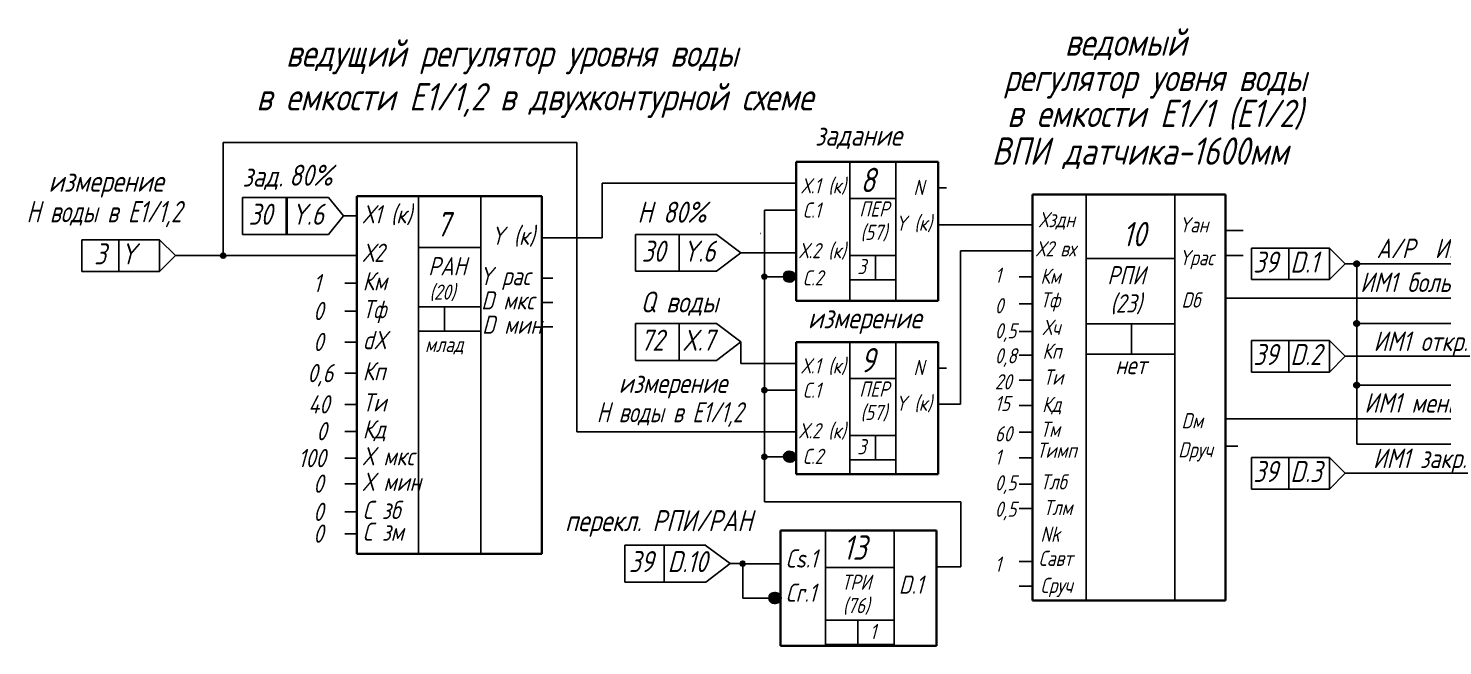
# Model space of a CAD drawing. Header units: millimetres. Extents: x -1319 to 705, y 574 to 3169.
# Drawn here: x -645.5 to -412.8, y 769.2 to 870.8 of the extents above; entities that cross this region are included whole.
import ezdxf

# ---------------------------------------------------------------- set-up
doc = ezdxf.new("R2010")
doc.units = ezdxf.units.MM
doc.layers.add('1', color=7, linetype='Continuous')
doc.layers.add('Текст', color=7, linetype='Continuous', lineweight=50)
doc.styles.add('GOST тип А', font='GOST_A.TTF', dxfattribs={"oblique": 15})

msp = doc.modelspace()

# ---------------------------------------------------------------- hatches: boundary and pattern name
for points in [[(-521.37, 829.94, 1), (-519.39, 829.94, 1)], [(-521.37, 829.94, 1), (-519.39, 829.94, 1)], [(-521.37, 829.94, 1), (-519.39, 829.94, 1)], [(-521.37, 829.94, 1), (-519.39, 829.94, 1)], [(-521.36, 800.31, 1), (-519.38, 800.31, 1)], [(-521.36, 800.31, 1), (-519.38, 800.31, 1)], [(-521.36, 800.31, 1), (-519.38, 800.31, 1)], [(-521.36, 800.31, 1), (-519.38, 800.31, 1)], [(-523.81, 777.05, 1), (-521.83, 777.05, 1)], [(-523.81, 777.05, 1), (-521.83, 777.05, 1)], [(-523.72, 777.1, 1), (-521.74, 777.1, 1)], [(-523.72, 777.1, 1), (-521.74, 777.1, 1)]]:
    msp.add_hatch(color=7).paths.add_polyline_path(points)
h = msp.add_hatch(color=7)
edge = h.paths.add_edge_path()
edge.add_arc((-528.01, 782.71), 0.2, 0, 360)

# ---------------------------------------------------------------- linework, layer by layer
for p, q in [((-613.47, 833.38), (-613.47, 851.96)), ((-613.47, 851.96), (-555.28, 851.96)), ((-555.28, 851.96), (-555.28, 804.38)), ((-551.11, 836.29), (-551.11, 845.28)), ((-551.11, 845.28), (-519.23, 845.28)), ((-524.43, 840.86), (-524.43, 809.22)), ((-525.1, 837), (-525.02, 837)), ((-621.33, 833.38), (-621.34, 833.38)), ((-621.33, 833.38), (-621.34, 833.38)), ((-621.33, 833.38), (-591.51, 833.38)), ((-528.32, 833.83), (-519.23, 833.83)), ((-492.17, 808.96), (-492.17, 834.15)), ((-528.32, 815.65), (-528.32, 819.18)), ((-528.32, 815.65), (-519.23, 815.65)), ((-524.43, 809.22), (-524.43, 792.86)), ((-494.45, 808.96), (-492.17, 808.96)), ((-555.28, 804.38), (-519.23, 804.38)), ((-524.43, 792.86), (-492.12, 792.86)), ((-492.12, 792.86), (-492.12, 782.2)), ((-534.19, 785.76), (-530.08, 782.72)), ((-534.06, 779.68), (-530.08, 782.72)), ((-492.12, 782.2), (-496.25, 782.2))]:
    msp.add_line(p, q)
at = {"color": 7, "lineweight": 30}
for p, q in [((-519.23, 848.77), (-495.84, 848.77)), ((-519.23, 848.77), (-519.23, 825.93)), ((-495.84, 848.77), (-495.84, 825.93)), ((-591.51, 843.13), (-561.05, 843.13)), ((-591.51, 843.13), (-591.51, 784.3)), ((-561.05, 843.13), (-561.05, 784.3)), ((-480.34, 843.44), (-448.59, 843.44)), ((-480.34, 843.44), (-480.34, 776.65)), ((-448.59, 843.44), (-448.59, 776.65)), ((-519.23, 825.93), (-495.84, 825.93)), ((-519.23, 819.14), (-495.84, 819.14)), ((-519.23, 819.14), (-495.84, 819.14)), ((-519.23, 819.14), (-519.23, 797.41)), ((-495.84, 819.14), (-495.84, 797.41)), ((-519.23, 797.41), (-495.84, 797.41)), ((-521.76, 788.15), (-496.14, 788.15)), ((-521.76, 788.15), (-521.76, 769.22)), ((-496.14, 788.15), (-496.14, 769.22)), ((-591.51, 784.3), (-561.05, 784.3)), ((-480.34, 776.65), (-448.59, 776.65)), ((-521.76, 769.22), (-496.14, 769.22))]:
    msp.add_line(p, q, dxfattribs=at)
at = {"color": 7}
for p, q in [((-510.35, 848.77), (-510.35, 825.93)), ((-502.79, 848.77), (-502.79, 825.93)), ((-596.29, 842.95), (-610.3, 842.95)), ((-610.3, 842.95), (-610.3, 836.86)), ((-596.29, 842.95), (-610.3, 842.95)), ((-596.16, 842.95), (-610.16, 842.95)), ((-596.16, 842.95), (-610.16, 842.95)), ((-603.1, 842.95), (-603.1, 836.86)), ((-602.97, 842.95), (-602.97, 836.86)), ((-596.16, 842.95), (-593.7, 839.91)), ((-581.33, 843.13), (-581.33, 784.3)), ((-571.07, 843.13), (-571.07, 784.3)), ((-510.35, 842.78), (-502.79, 842.78)), ((-495.84, 844.5), (-494.45, 844.5)), ((-471.52, 776.65), (-471.52, 843.25)), ((-456.9, 843.25), (-456.9, 776.65)), ((-519.23, 840.86), (-524.43, 840.86)), ((-596.16, 836.86), (-593.7, 839.91)), ((-591.51, 839.91), (-593.7, 839.91)), ((-480.52, 838.44), (-495.84, 838.44)), ((-623.92, 835.97), (-636.74, 835.97)), ((-636.74, 835.97), (-636.74, 830.78)), ((-630.63, 835.97), (-630.63, 830.78)), ((-623.92, 835.97), (-621.33, 833.37)), ((-623.92, 835.97), (-623.92, 830.78)), ((-596.29, 836.86), (-610.3, 836.86)), ((-596.16, 836.86), (-610.16, 836.86)), ((-551.11, 836.29), (-561.05, 836.29)), ((-532.43, 836.87), (-545.64, 836.87)), ((-545.64, 836.87), (-545.64, 830.79)), ((-532.43, 836.87), (-545.64, 836.87)), ((-532.3, 836.87), (-545.5, 836.87)), ((-532.3, 836.87), (-545.5, 836.87)), ((-538.44, 836.87), (-538.44, 830.79)), ((-532.3, 836.87), (-528.32, 833.83)), ((-448.59, 837.5), (-445.67, 837.5)), ((-623.92, 830.78), (-621.33, 833.37)), ((-621.33, 833.37), (-621.33, 833.37)), ((-581.33, 834.68), (-571.07, 834.68)), ((-532.3, 830.79), (-528.32, 833.83)), ((-510.35, 833.41), (-502.79, 833.41)), ((-506.15, 833.41), (-506.15, 829.41)), ((-448.59, 833.37), (-445.67, 833.37)), ((-431.47, 834.61), (-444.29, 834.61)), ((-444.29, 834.61), (-444.29, 829.43)), ((-438.17, 834.61), (-438.17, 829.43)), ((-431.47, 834.61), (-428.88, 832.02)), ((-431.47, 834.61), (-431.47, 829.43)), ((-636.74, 830.78), (-623.92, 830.78)), ((-532.43, 830.79), (-545.64, 830.79)), ((-532.3, 830.79), (-545.5, 830.79)), ((-471.52, 832.9), (-456.9, 832.9)), ((-431.47, 829.43), (-428.88, 832.02)), ((-428.88, 832.02), (-405.01, 832.02)), ((-428.88, 832.02), (-428.88, 832.02)), ((-426.99, 832.02), (-426.99, 802.35)), ((-591.51, 828.83), (-593.45, 828.83)), ((-561.05, 829.68), (-559.24, 829.68)), ((-519.23, 829.9), (-524.43, 829.9)), ((-519.4, 829.89), (-519.35, 829.89)), ((-519.4, 829.89), (-519.35, 829.89)), ((-519.4, 829.89), (-519.35, 829.89)), ((-519.4, 829.89), (-519.35, 829.89)), ((-510.35, 829.41), (-502.79, 829.41)), ((-444.29, 829.43), (-431.47, 829.43)), ((-448.59, 826.39), (-438.95, 826.39)), ((-438.95, 826.39), (-405.01, 826.39)), ((-438.95, 826.39), (-438.95, 826.39)), ((-591.51, 824.25), (-593.45, 824.25)), ((-581.33, 824.95), (-571.07, 824.95)), ((-577.07, 824.95), (-577.07, 820.95)), ((-561.05, 825.68), (-559.24, 825.68)), ((-561.05, 821.68), (-559.24, 821.68)), ((-532.43, 822.22), (-545.64, 822.22)), ((-545.64, 822.22), (-545.64, 816.14)), ((-532.43, 822.22), (-545.64, 822.22)), ((-532.3, 822.22), (-545.5, 822.22)), ((-532.3, 822.22), (-545.5, 822.22)), ((-538.44, 822.22), (-538.44, 816.14)), ((-532.3, 822.22), (-528.32, 819.18)), ((-471.52, 822.14), (-456.92, 822.14)), ((-464.02, 822.14), (-464.02, 817.14)), ((-426.99, 822.21), (-406.71, 822.21)), ((-591.51, 819.15), (-593.45, 819.15)), ((-581.33, 820.95), (-571.07, 820.95)), ((-532.3, 816.14), (-528.32, 819.18)), ((-510.35, 819.14), (-510.35, 797.41)), ((-502.79, 819.14), (-502.79, 797.41)), ((-431.47, 819.41), (-444.29, 819.41)), ((-444.29, 819.41), (-444.29, 814.23)), ((-438.17, 819.41), (-438.17, 814.23)), ((-431.47, 819.41), (-428.88, 816.82)), ((-431.47, 819.41), (-431.47, 814.23)), ((-471.52, 817.14), (-456.92, 817.14)), ((-431.47, 814.23), (-428.88, 816.82)), ((-428.88, 816.83), (-405.01, 816.83)), ((-428.88, 816.83), (-428.88, 816.83)), ((-428.88, 816.82), (-428.88, 816.82)), ((-532.43, 816.14), (-545.64, 816.14)), ((-532.3, 816.14), (-545.5, 816.14)), ((-495.84, 814.88), (-494.45, 814.88)), ((-591.51, 814.03), (-593.45, 814.03)), ((-510.35, 813.16), (-502.79, 813.16)), ((-444.29, 814.23), (-431.47, 814.23)), ((-519.23, 811.24), (-524.43, 811.24)), ((-426.99, 812.06), (-405.01, 812.06)), ((-591.51, 808.89), (-593.45, 808.89)), ((-495.84, 808.96), (-494.45, 808.96)), ((-448.59, 806.55), (-442.43, 806.55)), ((-428.88, 806.55), (-442.43, 806.55)), ((-428.88, 806.55), (-405.01, 806.55)), ((-591.51, 804.47), (-593.45, 804.47)), ((-510.35, 803.78), (-502.79, 803.78)), ((-506.15, 803.78), (-506.15, 799.78)), ((-448.59, 802.05), (-446.56, 802.05)), ((-426.99, 802.35), (-406.71, 802.35)), ((-591.51, 800.05), (-593.45, 800.05)), ((-519.23, 800.28), (-524.43, 800.28)), ((-519.4, 800.26), (-519.35, 800.26)), ((-519.4, 800.26), (-519.35, 800.26)), ((-519.4, 800.26), (-519.35, 800.26)), ((-519.4, 800.26), (-519.35, 800.26)), ((-510.35, 799.78), (-502.79, 799.78)), ((-431.47, 800.16), (-444.29, 800.16)), ((-444.29, 800.16), (-444.29, 794.98)), ((-438.17, 800.16), (-438.17, 794.98)), ((-431.47, 800.16), (-428.88, 797.57)), ((-431.47, 800.16), (-431.47, 794.98)), ((-591.51, 795.84), (-593.45, 795.84)), ((-431.47, 794.98), (-428.88, 797.57)), ((-428.88, 797.57), (-405.01, 797.57)), ((-428.88, 797.57), (-428.88, 797.57)), ((-428.88, 797.57), (-428.88, 797.57)), ((-444.29, 794.98), (-431.47, 794.98)), ((-591.51, 791.21), (-593.45, 791.21)), ((-591.51, 787.63), (-593.45, 787.63)), ((-514.37, 788.15), (-514.37, 769.22)), ((-503.06, 788.15), (-503.06, 769.22)), ((-534.19, 785.76), (-547.4, 785.76)), ((-547.4, 785.76), (-547.4, 779.68)), ((-534.19, 785.76), (-547.4, 785.76)), ((-534.06, 785.76), (-547.26, 785.76)), ((-534.06, 785.76), (-547.26, 785.76)), ((-540.92, 785.78), (-540.92, 779.7)), ((-527.96, 782.72), (-530.08, 782.72)), ((-527.96, 782.69), (-521.71, 782.69)), ((-527.96, 777.05), (-527.96, 782.69)), ((-514.37, 782.09), (-503.06, 782.09)), ((-534.19, 779.68), (-547.4, 779.68)), ((-534.06, 779.68), (-547.26, 779.68)), ((-527.96, 777.05), (-521.71, 777.05)), ((-521.85, 777.01), (-521.8, 777.01)), ((-521.85, 777.01), (-521.8, 777.01)), ((-521.76, 777.05), (-521.71, 777.05)), ((-521.76, 777.05), (-521.71, 777.05)), ((-480.34, 776.61), (-471.52, 776.61)), ((-514.37, 773.39), (-503.06, 773.39)), ((-509.06, 773.39), (-509.06, 769.39)), ((-514.37, 769.39), (-503.06, 769.39))]:
    msp.add_line(p, q, dxfattribs=at)
at = {"color": 1}
msp.add_line((-426.99, 811.67), (-426.99, 802.35), dxfattribs=at)
at = {"color": 7, "lineweight": 60}
for centre, radius in [((-613.47, 833.38), 0.2), ((-426.99, 832.02), 0.26), ((-524.43, 829.9), 0.2), ((-426.99, 822.21), 0.26), ((-426.99, 812.06), 0.26), ((-524.43, 811.24), 0.2), ((-524.43, 800.28), 0.2), ((-528.01, 782.71), 0.2)]:
    msp.add_circle(centre, radius, dxfattribs=at)
at = {"color": 7, "lineweight": 30}
for centre in [(-520.41, 829.94), (-520.41, 829.94), (-520.41, 829.94), (-520.41, 829.94), (-520.41, 829.94), (-520.41, 829.94), (-520.23, 829.9), (-520.23, 829.9), (-520.23, 829.9), (-520.23, 829.9), (-520.4, 800.31), (-520.4, 800.31), (-520.4, 800.31), (-520.4, 800.31), (-520.4, 800.31), (-520.4, 800.31), (-520.22, 800.28), (-520.22, 800.28), (-520.22, 800.28), (-520.22, 800.28), (-522.85, 777.05), (-522.85, 777.05), (-522.85, 777.05), (-522.76, 777.1), (-522.76, 777.1), (-522.76, 777.1), (-522.67, 777.02), (-522.67, 777.02), (-522.58, 777.06), (-522.58, 777.06)]:
    msp.add_circle(centre, 0.825, dxfattribs=at)
at = {"layer": '1', "color": 7}
for points in [[(-480.52, 834.15), (-492.17, 834.15)], [(-480.52, 829.87), (-482.5, 829.87)], [(-480.52, 825.43), (-482.5, 825.43)], [(-480.52, 820.87), (-482.5, 820.87)], [(-480.52, 816.98), (-482.5, 816.98)], [(-480.52, 812.88), (-482.5, 812.88)], [(-480.52, 808.71), (-482.5, 808.71)], [(-480.52, 804.32), (-482.5, 804.32)], [(-480.52, 800.09), (-482.5, 800.09)], [(-480.52, 795.76), (-482.5, 795.76)], [(-480.52, 791.76), (-482.5, 791.76)], [(-480.52, 783.09), (-482.5, 783.09)], [(-480.52, 779.03), (-482.5, 779.03)]]:
    msp.add_lwpolyline(points, dxfattribs=at)

# ---------------------------------------------------------------- texts
at = {"layer": 'Текст', "color": 7, "lineweight": 15, "style": 'GOST тип А', "oblique": 15}
for s, height, p in [('ведомый ', 4.5, (-475.03, 866.23)), ('ведущий регулятор уровня воды', 4.5, (-603.15, 864.43)), ('регулятор уовня воды ', 4.5, (-485.05, 860.42)), ('в емкости Е1/1,2 в двухконтурной схеме', 4.5, (-608.02, 857.24)), (' в емкости Е1/1 (Е1/2)  ', 4.5, (-486.82, 854.51)), ('задание', 3.456, (-516.11, 851.45)), ('ВПИ датчика-1600мм ', 4.5, (-487.04, 848.31)), ('зад.', 3.456, (-610.28, 844.72)), ('80%%%', 3.456, (-602.63, 844.87)), ('8', 4, (-508.65, 843.81)), ('измерение', 3.5, (-642.21, 843.87)), ('Х.1 (к) ', 2.5, (-518.38, 843.61)), ('N', 2.5, (-499.91, 843.33)), ('30', 3.456, (-609.29, 838.45)), ('Y.6', 3.456, (-602.26, 838.45)), ('Х1 (к)', 3, (-590.52, 838.67)), ('7', 4, (-578.45, 836.52)), ('H 80%%%', 3.456, (-545.3, 838.79)), ('С.1', 2.5, (-518.11, 839.61)), ('ПЕР', 2.5, (-508.82, 839.79)), ('Y (к)', 2.5, (-502.87, 837.46)), ('Хздн', 2.5, (-479.28, 838.04)), ('Y (к)', 3, (-569.41, 835.14)), ('(57)', 2.5, (-508.62, 835.95)), ('10', 4, (-465.52, 834.91)), ('Yан', 2.5, (-456.21, 837.19)), ('3', 3.46, (-634.69, 831.93)), ('Y', 3.46, (-630.36, 831.93)), ('30', 3.456, (-544.63, 832.37)), ('Y.6', 3.456, (-537.86, 832.37)), ('Х.2 (к) ', 2.5, (-518.75, 832.94)), ('Х2', 2.5, (-479.77, 833.25)), ('А/Р  ИМ1', 3.2, (-423.72, 832.96)), ('Х2', 3, (-590.52, 832.34)), ('РАН', 3, (-579.74, 830.13)), ('вх', 2.5, (-475.77, 833.25)), ('Yрас', 2.5, (-456.21, 831.79)), ('39', 3.456, (-444, 830.58)), ('D.1', 3.456, (-437.91, 830.58)), ('Y рас', 3, (-571.34, 828.51)), ('С.2', 2.5, (-518.11, 828.46)), ('3', 2.5, (-509.14, 830.32)), ('1', 2.5, (-486.52, 828.88)), ('Км', 2.5, (-479.02, 828.73)), ('РПИ', 3, (-468.02, 828.64)), ('1', 3, (-598.65, 827.34)), ('Км', 3, (-590.52, 827.66)), ('(20)', 2.5, (-579.54, 826.12)), ('ИМ1 больше', 3.2, (-426.41, 827.38)), ('Тф', 3, (-590.52, 823.07)), ('D мкс', 3, (-571.02, 824.51)), ('Q воды', 3.456, (-544.83, 824.02)), ('0', 2.5, (-486.52, 823.88)), ('Тф', 2.5, (-479.02, 824.84)), ('(23)', 3, (-467.52, 824.01)), ('Dб', 2.5, (-455.81, 824.82)), ('0', 3, (-598.65, 822.76)), ('измерение', 3.456, (-517.28, 821.41)), ('D мин', 3, (-570.86, 820.51)), ('0,5', 2.5, (-486.52, 819.76)), ('Хч', 2.5, (-478.68, 820.32)), ('0', 3, (-598.65, 817.67)), ('dX', 3, (-590.52, 817.98)), ('млад', 2.5, (-580.27, 817.51)), ('72', 3.456, (-544.83, 817.73)), ('X.7', 3.456, (-537.96, 817.73)), ('ИМ1 откр.', 3.2, (-424.21, 817.68)), ('9', 4, (-508.65, 814.18)), ('0,8', 2.5, (-486.52, 815.65)), ('Кп', 2.5, (-478.68, 816.42)), ('39', 3.456, (-444, 815.38)), ('D.2', 3.456, (-437.91, 815.38)), ('0,6', 3, (-599.61, 812.55)), ('Кп', 3, (-590.52, 812.86)), ('Х.1 (к) ', 2.5, (-518.38, 813.99)), ('N', 2.5, (-499.91, 813.7)), ('Ти', 2.5, (-478.52, 812.14)), ('нет', 3, (-466.71, 813.87)), ('измерение', 3.3, (-548.41, 810.78)), ('С.1', 2.5, (-518.11, 809.99)), ('ПЕР', 2.5, (-508.82, 810.17)), ('20', 2.5, (-486.52, 811.37)), ('40', 3, (-599.48, 807.41)), ('Ти', 3, (-590.52, 807.72)), ('Y (к)', 2.5, (-502.87, 807.84)), ('15', 2.5, (-486.52, 807.8)), ('Кд', 2.5, (-478.74, 807.64)), ('ИМ1 меньше', 3.2, (-425.72, 807.55)), ('(57)', 2.5, (-508.62, 806.33)), ('Dм', 2.5, (-455.81, 804.97)), ('0', 3, (-598.13, 802.99)), ('Кд', 3, (-590.52, 803.3)), ('Х.2 (к) ', 2.5, (-518.75, 803.32)), ('60', 2.5, (-486.52, 802.81)), ('Тм', 2.5, (-479.02, 803.55)), ('3', 2.5, (-509.14, 800.69)), ('100', 3, (-601.14, 798.57)), ('Х мкс', 3, (-590.52, 798.88)), ('С.2', 2.5, (-518.11, 799.11)), ('1', 2.5, (-486.52, 798.98)), ('Тимп', 2.5, (-479.63, 800.11)), ('Dруч', 2.5, (-456.35, 800.19)), ('ИМ1 закр.', 3.2, (-424.31, 798.43)), ('39', 3.456, (-444, 796.14)), ('D.3', 3.456, (-437.91, 796.14)), ('0', 3, (-598.65, 794.36)), ('Х мин', 3, (-590.52, 794.67)), ('0,5', 2.5, (-486.52, 794.75)), ('Тлб', 2.5, (-479.02, 794.91)), ('0', 3, (-598.65, 789.73)), ('С зб', 3, (-590.52, 790.04)), ('перекл. РПИ/РАН', 3.456, (-557.24, 788.05)), ('0,5', 2.5, (-486.52, 790.42)), ('Тлм', 2.5, (-478.52, 790.69)), ('0', 3, (-598.65, 786.15)), ('С зм', 3, (-590.52, 786.46)), ('13', 4, (-511.52, 783.35)), ('Nk', 2.5, (-479.02, 786.3)), ('39', 3.456, (-546.72, 781.32)), ('D.10', 3.456, (-540.35, 781.32)), ('Сs.1', 3, (-520.93, 782.06)), ('Савт', 2.5, (-479.32, 782.34)), ('1', 2.5, (-486.52, 781.36)), ('ТРИ', 2.5, (-511.73, 778.4)), ('D.1', 3, (-502.32, 777.76)), ('Сруч', 2.5, (-479.02, 777.89)), ('Сr.1', 3, (-520.93, 776.43)), ('(76)', 2.5, (-511.53, 774.56)), ('1', 2.5, (-507.07, 770.3))]:
    msp.add_text(s, height=height, dxfattribs=at).set_placement(p)
at = {"layer": 'Текст', "color": 7, "lineweight": 15, "style": 'GOST тип А', "oblique": 15, "width": 0.9}
for height, p in [(3.5, (-645.81, 838.85)), (3.3, (-552, 805.96))]:
    msp.add_text('H воды в Е1/1,2', height=height, dxfattribs=at).set_placement(p)

doc.saveas('drawing.dxf')
